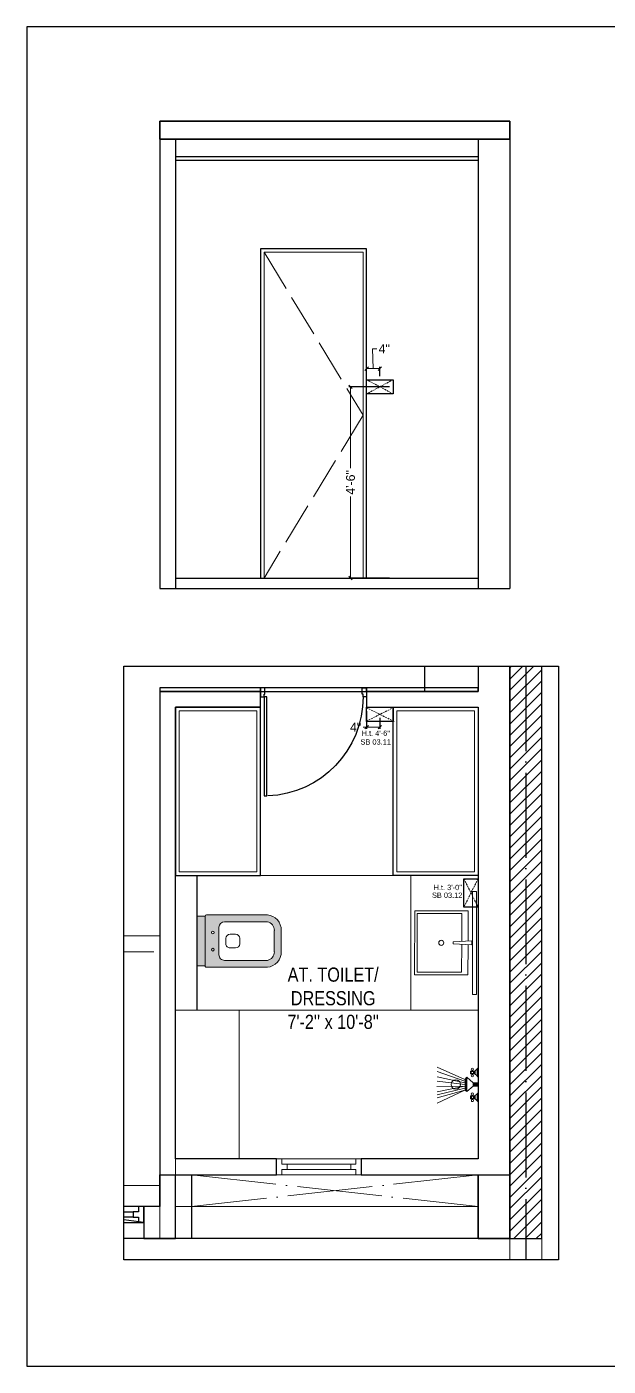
# Model space of a CAD drawing. Header units: millimetres. Extents: x 56222 to 3066687, y -650199 to -121287.
# Drawn here: x 157420 to 157584.4, y -179034.3 to -178656.1 of the extents above; entities that cross this region are included whole.
import ezdxf

# ---------------------------------------------------------------- set-up
doc = ezdxf.new("R2010")
doc.units = ezdxf.units.MM
doc.header["$MEASUREMENT"] = 0
doc.header["$PDMODE"] = 35
for name, pattern in [('ACAD_ISO02W100', [15, 12, -3]), ('ACAD_ISO04W100', [30, 24, -3, 0, -3]), ('DASHED', [0.75, 0.5, -0.25])]:
    doc.linetypes.add(name, pattern=pattern)
doc.layers.get('Defpoints').update_dxf_attribs({"color": 220})
doc.layers.add('AR DOOR', color=40, linetype='Continuous')
doc.layers.add('AR ELE-5', color=134, linetype='Continuous')
for name, color, linetype, lineweight in [('COLUMN', 1, 'Continuous', 30), ('dim05', 1, 'Continuous', 13), ('Electrical', 84, 'Continuous', 30), ('ELEVATION ( SPIRAL STAIR )', 250, 'Continuous', 9), ('FIRST FLOOR ( TEXT )', 7, 'Continuous', 9), ('Flooring', 253, 'Continuous', 30), ('FURNITURE', 32, 'Continuous', 9), ('GROUND FLOOR', 7, 'Continuous', 9), ('GROUND FLOOR  ( HATCH )', 251, 'Continuous', 9), ('GROUND FLOOR  ( PLINE )', 251, 'Continuous', 30), ('SECOND FLOOR', 7, 'Continuous', 9), ('SECOND FLOOR  ( PLINE )', 251, 'Continuous', 30), ('SECOND FLOOR ( DW_RAIL )', 7, 'Continuous', 9), ('SECOND FLOOR ( PLine )', 7, 'Continuous', 30), ('UTILITY', 48, 'Continuous', 9), ('wall', 7, 'Continuous', 30), ('X_PLOT', 1, 'Continuous', 9), ('XX~SLAB ( BEAM )~ ( DIM )', 7, 'Continuous', 9), ('XX~STR BEAM', 5, 'ACAD_ISO02W100', 9)]:
    doc.layers.add(name, color=color, linetype=linetype, lineweight=lineweight)
doc.layers.add('XX~SLAB ( PLINE )', color=251, linetype='Continuous', plot=False)
doc.styles.add('Arial', font='arial.ttf')
doc.styles.add('KATHA', font='swissc.ttf')
doc.styles.get("Standard").update_dxf_attribs({"font": 'arial.ttf', "height": 6})
doc.dimstyles.new('ISO-25', dxfattribs={"dimtxt": 2.5, "dimasz": 1, "dimexe": 0.5, "dimexo": 1, "dimtad": 0, "dimdec": 1, "dimlunit": 4, "dimtxsty": 'Standard', "dimblk": 'OBLIQUE', "dimcen": 2.5, "dimclrd": 1, "dimclre": 1, "dimclrt": 5, "dimadec": 0, "dimazin": 0, "dimtfac": 1, "dimtdec": 1, "dimtmove": 0, "dimatfit": 3, "dimfxl": 1, "dimlwd": -1, "dimarcsym": 0})

# ---------------------------------------------------------------- blocks, each defined once
blk = doc.blocks.new('*U117')
for points in [[(-1160, 0), (-1120, 0), (-1120, 30), (-1110, 30), (-1110, 100), (-1160, 100)], [(0, 0), (0, -1120), (-30, -1120), (-30, 0)], [(40, 0), (0, 0), (0, 30), (-10, 30), (-10, 100), (40, 100)]]:
    blk.add_lwpolyline(points, close=True)
at = {"layer": 'AR ELE-5', "linetype": 'ByBlock', "ltscale": 15}
blk.add_arc((2, 1), 1122, 180.0347, 267.627, dxfattribs=at)
blk = doc.blocks.new('A$C3EC62B37')
at = {"layer": 'FURNITURE', "lineweight": 30, "ltscale": 0.25, "true_color": 0xffffff}
h = blk.add_hatch(color=7, dxfattribs=at)
h.dxf.hatch_style = 1
h.paths.add_polyline_path([(-12.22, 0), (-12.22, 2.35), (-26.26, 2.35), (-26.26, 0)])
h.paths.add_polyline_path([(-26.26, 2.35), (-12.22, 2.35, 0.414214), (-11.83, 2.74), (-11.83, 19.96, 0.388639), (-16.24, 23.87), (-22.38, 23.87, 0.379499), (-26.65, 19.96), (-26.65, 2.74, 0.414214)])
h.paths.add_polyline_path([(-15.35, 6.26), (-23.13, 6.26, -0.414214), (-24.7, 7.83), (-24.7, 19.96, -0.349567), (-22.37, 21.91), (-16.24, 21.91, -0.364948), (-13.78, 19.96), (-13.78, 7.83, -0.414214)], flags=16)
h.paths.add_polyline_path([(-18.46, 8.22), (-20.02, 8.22, -0.414214), (-21.2, 9.39), (-21.2, 10.96, -0.414214), (-20.02, 12.13), (-18.46, 12.13, -0.414214), (-17.28, 10.96), (-17.28, 9.39, -0.414214)], flags=0)
h.paths.add_polyline_path([(-22.06, 4.53, -1), (-21.27, 4.53, -1)], flags=16)
at = {"layer": 'FURNITURE', "color": 0, "linetype": 'ByBlock', "lineweight": -2}
for p, q in [((-22.24, 23.87), (-16.24, 23.87)), ((-26.65, 2.74), (-26.65, 19.96)), ((-24.7, 7.83), (-24.7, 19.96)), ((-22.24, 21.91), (-16.24, 21.91)), ((-13.78, 7.83), (-13.78, 19.96)), ((-11.83, 2.74), (-11.83, 19.96)), ((-20.02, 12.13), (-18.46, 12.13)), ((-21.2, 9.39), (-21.2, 10.96)), ((-20.02, 8.22), (-18.46, 8.22)), ((-17.28, 9.39), (-17.28, 10.96)), ((-23.13, 6.26), (-15.35, 6.26)), ((-26.26, 2.35), (-12.22, 2.35)), ((-26.26, 2.35), (-26.26, 0)), ((-26.26, 0), (-12.22, 0)), ((-26.26, 0), (-12.22, 0)), ((-12.22, 2.35), (-12.22, 0))]:
    blk.add_line(p, q, dxfattribs=at)
for centre in [(-21.66, 4.53), (-16.81, 4.53)]:
    blk.add_circle(centre, 0.391, dxfattribs=at)
for centre, radius, start, end in [((-22.31, 19.5), 4.37, 89.0873, 174.0395), ((-16.17, 19.5), 4.37, 5.9605, 90.9127), ((-22.31, 19.48), 2.44, 88.437, 168.6348), ((-16.17, 19.48), 2.44, 11.3652, 91.563), ((-20.02, 10.96), 1.17, 90, 180), ((-18.46, 10.96), 1.17, 0, 90), ((-23.13, 7.83), 1.57, 180, 270), ((-20.02, 9.39), 1.17, 180, 270), ((-18.46, 9.39), 1.17, 270, 0), ((-15.35, 7.83), 1.57, 270, 0), ((-26.26, 2.74), 0.391, 180, 270), ((-12.22, 2.74), 0.391, 270, 0)]:
    blk.add_arc(centre, radius, start, end, dxfattribs=at)
blk = doc.blocks.new('A$C07311617')
at = {"layer": 'UTILITY'}
h = blk.add_hatch(color=7, dxfattribs=at)
h.paths.add_polyline_path([(-3.13, 2.02), (-3.13, 0), (-3.74, 0), (-3.74, 0.46), (-3.74, 1.42)])
h.paths.add_polyline_path([(-3.13, 0), (-3.13, -0.46), (-3.13, -2.02), (-3.74, -1.59), (-3.74, -0.46), (-3.74, 0)])
h = blk.add_hatch(color=7, dxfattribs=at)
h.paths.add_polyline_path([(0, 0.46), (0, 0), (-1.35, 0), (-1.35, 0.46)])
h.paths.add_polyline_path([(0, 0), (0, -0.46), (-1.35, -0.46), (-1.35, 0)])
at = {"layer": 'UTILITY', "color": 7}
for p, q in [((-3.74, 1.42), (-11.52, 4.9)), ((-1.74, 3.79), (-1.74, 4.05)), ((-1.47, 3.79), (-1.47, 4.05)), ((-0.8, 3.9), (-0.8, 2.88)), ((-0.27, 2.44), (-0.27, 4.33)), ((-3.74, 0.94), (-11.52, 3.66)), ((-3.74, 0.46), (-11.52, 2.15)), ((-3.74, 0), (-11.52, 0.93)), ((-3.13, 2.02), (-3.74, 1.42)), ((-3.13, -0.46), (-3.13, 2.02)), ((-1.35, 0.46), (-3.13, 2.02)), ((-3.13, 0.46), (-3.13, 1.42)), ((-1.74, 2.99), (-1.74, 2.72)), ((-1.47, 2.99), (-1.47, 2.72)), ((-1.35, -0.46), (-1.35, 0.46)), ((-1.35, 0.46), (0, 0.46)), ((0, -0.46), (0, 0.46)), ((-3.74, -0.46), (-11.62, -0.61)), ((-3.74, -0.46), (-11.57, -2.09)), ((-3.74, -1.03), (-11.52, -2.96)), ((-3.74, -1.59), (-11.52, -5.3)), ((-3.74, -1.59), (-11.52, -3.73)), ((-3.74, -1.59), (-3.13, -2.02)), ((-3.13, -0.46), (-3.13, -2.02)), ((-1.35, -0.46), (-3.13, -2.02)), ((-1.74, -3.22), (-1.74, -2.95)), ((-1.47, -3.22), (-1.47, -2.95)), ((-1.35, -0.46), (0, -0.46)), ((-0.8, -4.13), (-0.8, -3.11)), ((-0.27, -2.68), (-0.27, -4.56)), ((-1.74, -4.02), (-1.74, -4.29)), ((-1.47, -4.02), (-1.47, -4.29))]:
    blk.add_line(p, q, dxfattribs=at)
for points in [[(-1.07, 2.99), (-2.14, 2.99), (-2.14, 3.79), (-1.07, 3.79)], [(-1.07, -3.22), (-2.14, -3.22), (-2.14, -4.02), (-1.07, -4.02)]]:
    blk.add_lwpolyline(points, close=True, dxfattribs=at)
for points in [[(-1.35, 0.46), (-3.13, 2.02)], [(-3.13, -2.02), (-1.35, -0.46)]]:
    blk.add_lwpolyline(points, dxfattribs=at)
for centre, radius in [((-1.6, 4.32), 0.298), ((-6.31, 0), 1.33), ((-1.6, 3.39), 0.298), ((-1.6, 2.45), 0.298), ((-1.6, -2.69), 0.298), ((-1.6, -3.62), 0.298), ((-1.6, -4.55), 0.298)]:
    blk.add_circle(centre, radius, dxfattribs=at)
for centre, start, end in [((-1.47, 5.26), 285.2551, 344.7449), ((-1.47, 1.52), 15.2551, 74.7449), ((-1.47, -1.75), 285.2551, 344.7449), ((-1.47, -5.49), 15.2551, 74.7449)]:
    blk.add_arc(centre, 1.52, start, end, dxfattribs=at)
blk = doc.blocks.new('_Oblique')
at = {"layer": 'wall', "color": 0, "lineweight": -2}
blk.add_line((-0.5, -0.5), (0.5, 0.5), dxfattribs=at)
blk = doc.blocks.new('*D303')
at = {"layer": 'Defpoints', "color": 0, "lineweight": 25, "transparency": 16777216}
for p in [(157516.09, -178848.41, -0.13), (157519.84, -178850.29, -0.13), (157516.09, -178853.9)]:
    blk.add_point(p, dxfattribs=at)
at = {"layer": 'dim05', "color": 1, "linetype": 'Continuous', "lineweight": -2, "transparency": 16777216}
for p, q in [((157516.09, -178849.41), (157516.09, -178854.4)), ((157519.84, -178851.29), (157519.84, -178854.4))]:
    blk.add_line(p, q, dxfattribs=at)
at = {"layer": 'dim05', "color": 1, "linetype": 'Continuous', "transparency": 16777216}
for p, q in [((157516.09, -178853.9), (157515.09, -178853.9)), ((157519.84, -178853.9), (157516.09, -178853.9))]:
    blk.add_line(p, q, dxfattribs=at)
at = {"layer": 'dim05', "color": 1, "transparency": 16777216, "rotation": 180}
blk.add_blockref('_Oblique', (157516.09, -178853.9), dxfattribs=at)
at = {"layer": 'dim05', "color": 1, "transparency": 16777216}
blk.add_blockref('_Oblique', (157519.84, -178853.9), dxfattribs=at)
at = {"layer": 'dim05', "color": 5, "lineweight": 25, "transparency": 16777216, "insert": (157512.98, -178853.9), "char_height": 2.5, "attachment_point": 5, "style": 'Arial'}
blk.add_mtext('4"', dxfattribs=at)
blk = doc.blocks.new('*D309')
at = {"layer": 'Defpoints', "color": 0, "lineweight": 25, "transparency": 16777216}
for p in [(157523.59, -178757.78), (157511.54, -178811.78), (157523.59, -178811.78)]:
    blk.add_point(p, dxfattribs=at)
at = {"layer": 'dim05', "color": 1, "linetype": 'Continuous', "lineweight": -2, "transparency": 16777216}
for p, q in [((157522.59, -178757.78), (157511.04, -178757.78)), ((157522.59, -178811.78), (157511.04, -178811.78))]:
    blk.add_line(p, q, dxfattribs=at)
at = {"layer": 'dim05', "color": 1, "linetype": 'Continuous', "transparency": 16777216}
for p, q in [((157511.54, -178757.78), (157511.54, -178780.78)), ((157511.54, -178811.78), (157511.54, -178788.77))]:
    blk.add_line(p, q, dxfattribs=at)
at = {"layer": 'dim05', "color": 1, "transparency": 16777216}
for p, rotation in [((157511.54, -178757.78), 90), ((157511.54, -178811.78), 270)]:
    blk.add_blockref('_Oblique', p, dxfattribs=dict(at, rotation=rotation))
at = {"layer": 'dim05', "color": 5, "lineweight": 25, "transparency": 16777216, "insert": (157511.54, -178784.78), "char_height": 2.5, "attachment_point": 5, "rotation": 90, "style": 'Arial'}
blk.add_mtext('4\'-6"', dxfattribs=at)
blk = doc.blocks.new('*D310')
at = {"layer": 'Defpoints', "color": 0, "lineweight": 25, "transparency": 16777216}
for p in [(157516.09, -178752.65), (157516.09, -178755.27), (157519.84, -178755.78)]:
    blk.add_point(p, dxfattribs=at)
at = {"layer": 'dim05', "color": 1, "linetype": 'Continuous', "transparency": 16777216}
for p, q in [((157517.97, -178752.65), (157517.71, -178747.05)), ((157517.71, -178747.05), (157518.96, -178747.05)), ((157519.84, -178752.65), (157516.09, -178752.65))]:
    blk.add_line(p, q, dxfattribs=at)
at = {"layer": 'dim05', "color": 1, "linetype": 'Continuous', "lineweight": -2, "transparency": 16777216}
for p, q in [((157516.09, -178754.27), (157516.09, -178752.15)), ((157519.84, -178754.78), (157519.84, -178752.15))]:
    blk.add_line(p, q, dxfattribs=at)
at = {"layer": 'dim05', "color": 1, "transparency": 16777216, "rotation": 180}
blk.add_blockref('_Oblique', (157516.09, -178752.65), dxfattribs=at)
at = {"layer": 'dim05', "color": 1, "transparency": 16777216}
blk.add_blockref('_Oblique', (157519.84, -178752.65), dxfattribs=at)
at = {"layer": 'dim05', "color": 5, "lineweight": 25, "transparency": 16777216, "insert": (157521.07, -178747.05), "char_height": 2.5, "attachment_point": 5, "style": 'Arial'}
blk.add_mtext('4"', dxfattribs=at)

msp = doc.modelspace()

# ---------------------------------------------------------------- hatches: boundary and pattern name
at = {"layer": 'GROUND FLOOR  ( HATCH )'}
h = msp.add_hatch(dxfattribs=at)
h.set_pattern_fill('ANSI31', color=6, scale=18, style=0)
h.set_pattern_definition([(45, (41024.9048, -16379.1156), (-1.590990258, 1.590990258), [])])
h.paths.add_polyline_path([(157556.591, -178998.29), (157565.591, -178998.29), (157565.591, -178836.663), (157556.591, -178836.663)])

# ---------------------------------------------------------------- linework, layer by layer
at = {"color": 6, "lineweight": 30}
for p, q in [((157462.091, -178692.776), (157547.591, -178692.776)), ((157462.091, -178693.776), (157547.591, -178693.776))]:
    msp.add_line(p, q, dxfattribs=at)
at = {"layer": 'COLUMN', "elevation": -0.126}
msp.add_lwpolyline([(157457.591, -178989.29), (157457.591, -178980.29), (157466.591, -178980.29), (157466.591, -178998.29), (157457.591, -178998.29)], dxfattribs=at)
msp.add_lwpolyline([(157547.591, -178980.29), (157556.591, -178980.29), (157556.591, -178998.29), (157547.591, -178998.29)], close=True, dxfattribs=at)
at = {"layer": 'dim05', "color": 1, "lineweight": 35}
for p, q in [((157457.591, -178682.776), (157556.591, -178682.776)), ((157457.591, -178682.776), (157457.591, -178687.837)), ((157556.591, -178682.776), (157556.591, -178687.837)), ((157457.591, -178687.837), (157556.591, -178687.837))]:
    msp.add_line(p, q, dxfattribs=at)
at = {"layer": 'ELEVATION ( SPIRAL STAIR )', "color": 5, "elevation": -0.126}
msp.add_lwpolyline([(157546.043, -178929.35), (157547.2, -178929.35), (157547.2, -178900.251), (157546.043, -178900.251)], close=True, dxfattribs=at)
at = {"layer": 'Flooring', "ltscale": 4}
msp.add_line((157462.091, -178811.776), (157547.591, -178811.776), dxfattribs=at)
at = {"layer": 'FURNITURE', "color": 9, "linetype": 'ACAD_ISO02W100', "lineweight": 5, "true_color": 0xc7c8ca}
for p, q in [((157487.091, -178719.776), (157515.091, -178765.776)), ((157515.091, -178765.776), (157487.091, -178811.776))]:
    msp.add_line(p, q, dxfattribs=at)
at = {"layer": 'FURNITURE', "lineweight": 30}
for p, q in [((157532.537, -178843.79, -0.126), (157532.537, -178836.663, -0.126)), ((157486.091, -178843.79, -0.126), (157486.091, -178842.828, -0.126)), ((157516.091, -178843.79, -0.126), (157516.091, -178842.828, -0.126))]:
    msp.add_line(p, q, dxfattribs=at)
at = {"layer": 'FURNITURE'}
msp.add_line((157528.591, -178933.79, -0.126), (157528.591, -178895.79, -0.126), dxfattribs=at)
at = {"layer": 'FURNITURE', "lineweight": 30, "elevation": -0.126}
for points in [[(157457.591, -178843.79), (157547.591, -178843.79), (157547.591, -178842.828), (157457.591, -178842.828)], [(157523.591, -178848.29), (157547.591, -178848.29), (157547.591, -178895.79), (157523.591, -178895.79)]]:
    msp.add_lwpolyline(points, close=True, dxfattribs=at)
msp.add_lwpolyline([(157462.091, -178848.29), (157462.091, -178895.79), (157486.091, -178895.79), (157486.091, -178848.29), (157462.091, -178848.29)], dxfattribs=at)
at = {"layer": 'FURNITURE', "elevation": -0.126}
for points in [[(157463.091, -178849.29), (157463.091, -178894.79), (157485.091, -178894.79), (157485.091, -178849.29)], [(157546.591, -178849.29), (157546.591, -178894.79), (157524.591, -178894.79), (157524.591, -178849.29)], [(157540.55, -178914.511), (157540.549, -178915.082), (157545.846, -178915.34), (157545.847, -178914.26)], [(157462.091, -178933.79), (157480.091, -178933.79), (157480.091, -178975.79), (157462.091, -178975.79)]]:
    msp.add_lwpolyline(points, close=True, dxfattribs=at)
for points in [[(157544.766, -178915.288), (157544.751, -178923.799), (157529.657, -178923.79), (157529.678, -178905.79), (157544.772, -178905.799), (157544.766, -178914.311)], [(157542.965, -178915.2), (157542.951, -178923.077), (157530.378, -178923.07), (157530.398, -178906.511), (157542.971, -178906.518), (157542.966, -178914.396)]]:
    msp.add_lwpolyline(points, dxfattribs=at)
at = {"layer": 'FURNITURE'}
msp.add_circle((157537.204, -178914.794, -0.126), 0.72, dxfattribs=at)
at = {"layer": 'GROUND FLOOR'}
for p, q in [((157556.591, -178836.663, -0.126), (157556.591, -179004.331, -0.126)), ((157565.591, -178836.663, -0.126), (157565.591, -179004.331, -0.126)), ((157462.091, -178895.79, -0.126), (157547.591, -178895.79, -0.126)), ((157462.091, -178933.79, -0.126), (157547.591, -178933.79, -0.126))]:
    msp.add_line(p, q, dxfattribs=at)
at = {"layer": 'GROUND FLOOR', "color": 1, "linetype": 'ACAD_ISO04W100'}
msp.add_line((157561.091, -178836.663, -0.126), (157561.091, -178998.29, -0.126), dxfattribs=at)
at = {"layer": 'GROUND FLOOR', "color": 6, "lineweight": 30, "elevation": -0.126}
msp.add_lwpolyline([(157556.591, -178836.663), (157556.591, -178998.29), (157565.591, -178998.29), (157565.591, -178836.663)], dxfattribs=at)
at = {"layer": 'GROUND FLOOR  ( PLINE )', "elevation": -0.126}
msp.add_lwpolyline([(157468.091, -178895.79), (157468.091, -178933.79)], dxfattribs=at)
at = {"layer": 'SECOND FLOOR'}
for p, q in [((157547.591, -178836.663, -0.126), (157547.591, -178843.79, -0.126)), ((157457.591, -178843.79, -0.126), (157486.091, -178843.79, -0.126)), ((157457.591, -178848.29, -0.126), (157457.591, -178843.79, -0.126)), ((157486.091, -178843.79, -0.126), (157486.091, -178848.29, -0.126)), ((157516.091, -178843.79, -0.126), (157547.591, -178843.79, -0.126)), ((157516.091, -178843.79, -0.126), (157516.091, -178848.29, -0.126)), ((157457.591, -178848.29, -0.126), (157457.591, -178998.29, -0.126)), ((157457.591, -178848.29, -0.126), (157457.591, -178848.29, -0.126)), ((157462.091, -178848.29, -0.126), (157462.091, -178998.29, -0.126)), ((157547.591, -178848.29, -0.126), (157547.591, -178975.79, -0.126)), ((157457.591, -178912.79, -0.126), (157447.494, -178912.79, -0.126)), ((157462.091, -178975.79, -0.126), (157547.591, -178975.79, -0.126)), ((157462.091, -178980.29, -0.126), (157547.591, -178980.29, -0.126)), ((157547.591, -178980.29, -0.126), (157547.591, -178998.29, -0.126)), ((157457.591, -178983.29, -0.126), (157447.494, -178983.29, -0.126)), ((157547.591, -178989.29, -0.126), (157462.091, -178989.29, -0.126)), ((157556.591, -178998.29, -0.126), (157447.494, -178998.29, -0.126))]:
    msp.add_line(p, q, dxfattribs=at)
at = {"layer": 'SECOND FLOOR', "linetype": 'ACAD_ISO02W100', "ltscale": 0.7}
msp.add_line((157447.494, -178917.29, -0.126), (157457.591, -178917.29, -0.126), dxfattribs=at)
at = {"layer": 'SECOND FLOOR', "color": 1, "linetype": 'ACAD_ISO04W100'}
for p, q in [((157466.591, -178980.29, -0.126), (157547.591, -178989.29, -0.126)), ((157547.591, -178980.29, -0.126), (157466.591, -178989.29, -0.126))]:
    msp.add_line(p, q, dxfattribs=at)
at = {"layer": 'SECOND FLOOR  ( PLINE )', "elevation": -0.126}
msp.add_lwpolyline([(157547.591, -178836.663), (157547.591, -178843.79), (157516.091, -178843.79), (157516.091, -178848.29), (157547.591, -178848.29), (157547.591, -178975.79), (157514.586, -178975.79), (157514.586, -178980.29), (157547.591, -178980.29), (157547.591, -178998.29), (157556.591, -178998.29), (157556.591, -178836.663)], dxfattribs=at)
at = {"layer": 'SECOND FLOOR ( DW_RAIL )', "color": 3, "elevation": -0.126}
msp.add_lwpolyline([(157514.586, -178975.79), (157513.086, -178975.79), (157513.086, -178977.29), (157511.586, -178977.29), (157511.586, -178978.79), (157493.586, -178978.79), (157493.586, -178977.29), (157492.086, -178977.29), (157492.086, -178975.79), (157490.586, -178975.79), (157490.586, -178980.29), (157492.086, -178980.29), (157492.086, -178978.79), (157493.586, -178978.79), (157493.586, -178977.29), (157511.586, -178977.29), (157511.586, -178978.79), (157513.086, -178978.79), (157513.086, -178980.29), (157514.586, -178980.29), (157514.586, -178975.79), (157490.586, -178975.79), (157490.586, -178980.29), (157514.586, -178980.29)], close=True, dxfattribs=at)
at = {"layer": 'SECOND FLOOR ( PLine )', "elevation": -0.126}
for points in [[(157457.591, -178998.29), (157457.591, -178998.29), (157462.091, -178998.29), (157462.091, -178980.29), (157490.586, -178980.29), (157490.586, -178975.79), (157462.091, -178975.79), (157462.091, -178848.29), (157486.091, -178848.29), (157486.091, -178843.79), (157457.591, -178843.79), (157457.591, -178848.29), (157457.591, -178848.29), (157457.591, -178989.29)], [(157457.591, -178989.29), (157453.091, -178989.29), (157453.091, -178998.29), (157457.591, -178998.29)]]:
    msp.add_lwpolyline(points, dxfattribs=at)
at = {"layer": 'wall', "lineweight": 30}
for p, q in [((157457.591, -178687.837, -0.126), (157457.591, -178814.776, -0.126)), ((157462.091, -178687.837, -0.126), (157462.091, -178814.776, -0.126)), ((157547.591, -178687.837, -0.126), (157547.591, -178814.776, -0.126)), ((157556.591, -178687.837, -0.126), (157556.591, -178814.776, -0.126)), ((157457.591, -178814.776), (157556.591, -178814.776))]:
    msp.add_line(p, q, dxfattribs=at)
msp.add_lwpolyline([(157516.091, -178811.776), (157516.091, -178718.776), (157486.091, -178718.776), (157486.091, -178811.776)], dxfattribs=at)
at = {"layer": 'wall', "lineweight": 0}
msp.add_lwpolyline([(157515.091, -178811.776), (157515.091, -178719.776), (157487.091, -178719.776), (157487.091, -178811.776)], dxfattribs=at)
at = {"layer": 'X_PLOT', "linetype": 'ACAD_ISO04W100', "lineweight": 30}
msp.add_line((157561.091, -178836.663, -0.126), (157561.091, -179004.331, -0.126), dxfattribs=at)
at = {"layer": 'XX~SLAB ( BEAM )~ ( DIM )', "color": 242, "linetype": 'DASHED', "true_color": 0xcd2027}
for p, q in [((157523.591, -178759.776), (157516.091, -178755.776)), ((157523.591, -178755.776), (157516.091, -178759.776)), ((157523.841, -178852.29, -0.126), (157515.841, -178848.29, -0.126)), ((157523.841, -178848.29, -0.126), (157515.841, -178852.29, -0.126)), ((157547.591, -178896.696, -0.126), (157543.591, -178904.696, -0.126)), ((157543.591, -178896.696, -0.126), (157547.591, -178904.696, -0.126))]:
    msp.add_line(p, q, dxfattribs=at)
at = {"layer": 'XX~SLAB ( BEAM )~ ( DIM )', "color": 1, "lineweight": 30}
msp.add_lwpolyline([(158115.133, -178656.122), (157420.013, -178656.122), (157420.013, -179034.346), (158115.133, -179034.346)], close=True, dxfattribs=at)
at = {"layer": 'XX~SLAB ( BEAM )~ ( DIM )', "color": 242, "lineweight": 30, "true_color": 0xcd2027}
msp.add_lwpolyline([(157447.494, -178836.663), (157570.306, -178836.663), (157570.306, -179004.331), (157447.494, -179004.331)], close=True, dxfattribs=at)
at = {"layer": 'XX~SLAB ( PLINE )'}
msp.add_line((157457.591, -178989.29, -0.126), (157447.494, -178989.29, -0.126), dxfattribs=at)
at = {"layer": 'XX~SLAB ( PLINE )', "elevation": -0.126}
for points in [[(157556.591, -178836.663), (157556.591, -178998.29), (157547.591, -178998.29), (157527.786, -178998.29), (157487.449, -178998.29), (157462.091, -178998.29), (157447.494, -178998.29)], [(157447.494, -178993.79), (157453.091, -178993.79), (157453.091, -178989.29), (157451.591, -178989.29), (157451.591, -178990.79), (157450.091, -178990.79), (157450.091, -178992.29), (157447.494, -178992.29)], [(157447.494, -178990.79), (157450.091, -178990.79), (157450.091, -178992.29), (157451.591, -178992.29), (157451.591, -178993.79), (157453.091, -178993.79), (157447.494, -178993.027)]]:
    msp.add_lwpolyline(points, dxfattribs=at)
at = {"layer": 'XX~STR BEAM', "lineweight": 30}
msp.add_lwpolyline([(157523.591, -178755.776), (157523.591, -178759.776), (157516.091, -178759.776), (157516.091, -178755.776)], close=True, dxfattribs=at)
at = {"layer": 'XX~STR BEAM', "lineweight": 30, "elevation": -0.126}
for points in [[(157523.591, -178848.29), (157523.591, -178852.29), (157516.091, -178852.29), (157516.091, -178848.29)], [(157543.591, -178896.696), (157547.591, -178896.696), (157547.591, -178904.696), (157543.591, -178904.696)]]:
    msp.add_lwpolyline(points, close=True, dxfattribs=at)

# ---------------------------------------------------------------- block references
at = {"layer": 'AR DOOR', "linetype": 'ByBlock', "lineweight": -2, "extrusion": (0, 0, -1), "xscale": 0.02500000000004618, "yscale": 0.02500000000004618, "zscale": -0.02500000000004618}
msp.add_blockref('*U117', (-157487.091, -178845.328, 0.126), dxfattribs=at)
at = {"layer": 'FURNITURE', "rotation": 270.0000000028459}
msp.add_blockref('A$C3EC62B37', (157468.091, -178933.529, -0.126), dxfattribs=at)
at = {"layer": 'FURNITURE', "lineweight": 18, "rotation": 0.03312803684924393}
msp.add_blockref('A$C07311617', (157547.591, -178954.79, -0.126), dxfattribs=at)

# ---------------------------------------------------------------- texts
at = {"layer": 'Electrical', "color": 5, "transparency": 33554687}
for s, p in [('SB 03.11', (157514.354, -178858.819, -0.126)), ('SB 03.12', (157534.556, -178902.102, -0.126))]:
    msp.add_text(s, height=1.5, dxfattribs=at).set_placement(p)
at = {"layer": 'Electrical', "color": 240, "true_color": 0xed1f24, "transparency": 33554687}
for s, p in [('H.t. 4\'-6"', (157514.666, -178856.357, -0.126)), ('H.t. 3\'-0"', (157535.008, -178899.904, -0.126))]:
    msp.add_text(s, height=1.5, dxfattribs=at).set_placement(p)
at = {"layer": 'FIRST FLOOR ( TEXT )', "insert": (157506.63, -178930.459, -0.126), "char_height": 4, "attachment_point": 5, "style": 'KATHA'}
msp.add_mtext("AT. TOILET/\\PDRESSING\\P7'-2'' x 10'-8''", dxfattribs=at)

# ---------------------------------------------------------------- dimensions: what is measured, and where the dimension line sits
at = {"layer": 'dim05', "color": 27, "lineweight": 25, "true_color": 0x7d5120}
dim = msp.add_linear_dim(base=(157516.0907, -178752.65056), p1=(157519.84073, -178755.77648), p2=(157516.0907, -178755.27252), dimstyle='ISO-25', override={"dimtxsty": 'Arial', "dimtmove": 1}, dxfattribs=at)
dim.commit()
dim.dimension.update_dxf_attribs({"geometry": '*D310', "text_midpoint": (157519.58345, -178747.04853), "dimtype": 160})
dim = msp.add_linear_dim(base=(157511.544, -178811.776), p1=(157523.591, -178757.776), p2=(157523.591, -178811.776), angle=90, dimstyle='ISO-25', override={"dimtxsty": 'Arial'}, dxfattribs=at)
dim.commit()
dim.dimension.update_dxf_attribs({"geometry": '*D309', "text_midpoint": (157511.544, -178784.776)})
dim = msp.add_linear_dim(base=(157516.0907, -178853.89744), p1=(157519.84073, -178850.28996, -0.12563), p2=(157516.0907, -178848.41495, -0.12563), dimstyle='ISO-25', override={"dimtxsty": 'Arial'}, dxfattribs=at)
dim.commit()
dim.dimension.update_dxf_attribs({"geometry": '*D303', "text_midpoint": (157512.97866, -178853.89744)})

doc.saveas('drawing.dxf')
